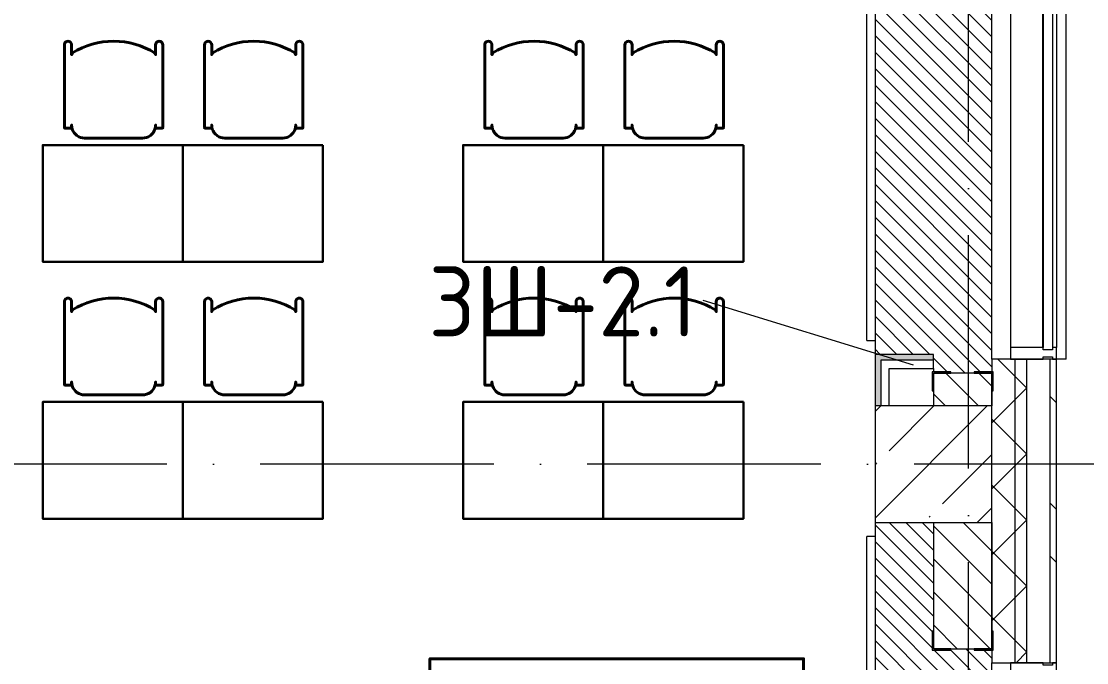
# Model space of a CAD drawing. Header units: millimetres. Extents: x -6467 to 105918, y -7090 to 92481.
# Drawn here: x 97095 to 101656, y 18481 to 21228 of the extents above; entities that cross this region are included whole.
import ezdxf

# ---------------------------------------------------------------- set-up
doc = ezdxf.new("R2010")
doc.units = ezdxf.units.MM
doc.linetypes.add('50_200_ШТРИХ_1Т_ш5_п1_п1_', pattern=[1400, 1000, -200, 0, -200])
for name, color, linetype, lineweight in [('A-FLOR', 7, 'Continuous', 9), ('A-GLAZ', 7, 'Continuous', 5), ('A-GLAZ-CWMG', 7, 'Continuous', 9), ('A-GLAZ-CWMG-1', 7, 'Continuous', 20), ('A-WALL', 7, 'Continuous', 5), ('A-WALL-FNSH-1', 7, 'Continuous', 5), ('A-WALL-IDEN', 7, 'Continuous', 9), ('I-WALL', 7, 'Continuous', 5), ('S-COLS', 7, 'Continuous', 9), ('S-COLS-1', 7, 'Continuous', 5)]:
    doc.layers.add(name, color=color, linetype=linetype, lineweight=lineweight)
for name, color, linetype, lineweight, true_color in [('A-FLOR-PATT-1', 7, 'Continuous', 5, 0xd61c12), ('A-GENM-1', 7, 'Continuous', 9, 0xaaaaaa), ('A-GENM-2', 7, 'Continuous', 20, 0xaaaaaa), ('A-WALL-1', 7, 'Continuous', 5, 0x77b143), ('A-WALL-3', 7, 'Continuous', 5, 0x787878), ('мебель 2 этаж-1', 7, 'Continuous', 40, 0xaaaaaa), ('Оси-3', 7, '50_200_ШТРИХ_1Т_ш5_п1_п1_', 9, 0xaaaaaa), ('ТХ_функционал-2', 7, 'Continuous', 40, 0xaaaaaa), ('ТХ_функционал-9', 7, 'Continuous', 30, 0xaaaaaa)]:
    doc.layers.add(name, color=color, linetype=linetype, lineweight=lineweight, true_color=true_color)
doc.styles.add('GOST Common', font='GOST_Common.ttf', dxfattribs={"height": 300})
pattern_1 = [(45, (0, 0), (-141.42136, 141.42136), []), (135, (0, 0), (-141.42136, -141.42136), [])]

# ---------------------------------------------------------------- blocks, each defined once
blk = doc.blocks.new('BSC_Колонна _Прямоугольная - 500х500-V55-АИ_План этажа Радиаторы_2')
at = {"layer": 'S-COLS-1'}
h = blk.add_hatch(dxfattribs=at)
h.set_pattern_fill('FP_83', color=256, style=0, pattern_type=2)
h.set_pattern_definition([(45, (-101000, -19331.04), (-228.0985, 228.0985), []), (45, (-100771.9, -19331.04), (-228.0985, 228.0985), [403.225, -80.645, 6.706, -73.939])])
h.paths.add_polyline_path([(-172.7, -250), (250, -250), (250, 250), (-250, 250), (-250, -250)])
for p, q in [((250, 250), (-250, 250)), ((-250, 250), (-250, -250)), ((250, -250), (250, 250)), ((-250, -250), (250, -250))]:
    blk.add_line(p, q, dxfattribs=at)
blk = doc.blocks.new('Прямоугольный импост - Импост структурный с накладкой - 180мм-22437099-АИ_План этажа Радиаторы_2')
at = {"layer": 'A-GLAZ-CWMG-1'}
for p, q in [((0, 17), (-50, 17)), ((-50, 17), (-50, 0)), ((-50, 0), (-40, 0)), ((-40, 0), (-40, -40)), ((-10, -40), (-10, 0)), ((-10, 0), (0, 0)), ((0, 0), (0, 17)), ((-40, -40), (-50, -40)), ((-50, -40), (-50, -180)), ((0, -40), (-10, -40)), ((0, -180), (0, -40)), ((-50, -180), (0, -180))]:
    blk.add_line(p, q, dxfattribs=at)
blk = doc.blocks.new('Прямоугольный импост - Импост структурный с накладкой - 180мм-22437089-АИ_План этажа Радиаторы_2')
at = {"layer": 'A-GLAZ-CWMG'}
for p, q in [((47650, 55111), (46050, 55111)), ((47650, 54931), (46050, 54931)), ((47650, 54914), (46050, 54914))]:
    blk.add_line(p, q, dxfattribs=at)
blk = doc.blocks.new('Прямоугольный импост - Импост структурный с накладкой - 180мм-22437098-АИ_План этажа Радиаторы_2')
at = {"layer": 'A-GLAZ-CWMG-1'}
for p, q in [((-50, 0), (-50, 17)), ((-50, 17), (0, 17)), ((-40, 0), (-50, 0)), ((-40, -40), (-40, 0)), ((0, 0), (-10, 0)), ((-10, 0), (-10, -40)), ((0, 17), (0, 0)), ((-50, -180), (-50, -40)), ((-50, -40), (-40, -40)), ((-10, -40), (0, -40)), ((0, -40), (0, -180)), ((0, -180), (-50, -180))]:
    blk.add_line(p, q, dxfattribs=at)
blk = doc.blocks.new('Фахверк _газобетон торцы_417 - Фахверк _газобетон торцы_-25576681-АИ_План этажа Радиаторы_2')
at = {"layer": 'A-GENM-2'}
for p, q in [((89406, 11134.7), (89325, 11134.7)), ((89325, 11134.7), (89325, 11128.7)), ((89406, 11053.7), (89406, 11134.7)), ((89325, 11128.7), (89400, 11128.7)), ((89400, 11128.7), (89400, 11053.7)), ((89400, 11053.7), (89406, 11053.7)), ((89400, 10953.7), (89400, 10878.7)), ((89406, 10953.7), (89400, 10953.7)), ((89406, 10872.7), (89406, 10953.7)), ((89400, 10878.7), (89325, 10878.7)), ((89325, 10878.7), (89325, 10872.7)), ((89325, 10872.7), (89406, 10872.7))]:
    blk.add_line(p, q, dxfattribs=at)
blk = doc.blocks.new('Фахверк _газобетон торцы_418 - Фахверк _газобетон торцы_-25576745-АИ_План этажа Радиаторы_2')
at = {"layer": 'A-GENM-2'}
for p, q in [((89406, 11134.7), (89325, 11134.7)), ((89325, 11134.7), (89325, 11128.7)), ((89406, 11053.7), (89406, 11134.7)), ((89325, 11128.7), (89400, 11128.7)), ((89400, 11128.7), (89400, 11053.7)), ((89400, 11053.7), (89406, 11053.7)), ((89400, 10953.7), (89400, 10878.7)), ((89406, 10953.7), (89400, 10953.7)), ((89406, 10872.7), (89406, 10953.7)), ((89400, 10878.7), (89325, 10878.7)), ((89325, 10878.7), (89325, 10872.7)), ((89325, 10872.7), (89406, 10872.7))]:
    blk.add_line(p, q, dxfattribs=at)
blk = doc.blocks.new('Отлив_СКБ - Отлив витража-V389-АИ_План этажа Радиаторы_2')
at = {"layer": 'A-GLAZ'}
for p, q in [((0, 59), (0, 100)), ((1700, 100), (0, 100)), ((1700, 100), (1700, 59)), ((50, 2), (1650, 2)), ((1650, 0), (50, 0))]:
    blk.add_line(p, q, dxfattribs=at)
blk = doc.blocks.new('мебель 2 этаж-28800768-АИ_План этажа Радиаторы_2')
at = {"layer": 'ТХ_функционал-2', "flags": 128}
for points in [[(99542.8, 22842.5), (99542.8, 22487.6), (99543.6, 22485.6), (99545.6, 22484.8), (99570.7, 22484.8), (99572.7, 22485.6), (99573.5, 22487.6), (99573.5, 22498.8), (99574.2, 22490), (99576.2, 22481.5), (99579.5, 22473.6), (99584.1, 22466), (99589.8, 22459.3), (99596.4, 22453.7), (99604, 22449), (99612.1, 22445.7), (99620.6, 22443.6), (99629.3, 22443), (99877.7, 22443), (99886.4, 22443.6), (99894.9, 22445.7), (99902.8, 22448.9), (99911, 22453.9), (99917.1, 22459.3), (99922.9, 22466), (99927.4, 22473.4), (99930.7, 22481.3), (99932.8, 22490.3), (99933.5, 22498.8), (99933.5, 22487.6), (99934.3, 22485.6), (99936.3, 22484.8), (99961.4, 22484.8), (99963.4, 22485.6), (99964.2, 22487.6), (99964.2, 22842.5), (99963.4, 22847.2), (99961.3, 22851.5), (99957.8, 22854.9), (99953.6, 22857.1), (99948.8, 22857.8), (99944.2, 22857.1), (99939.7, 22854.8), (99936.4, 22851.5), (99934.2, 22847.1), (99933.5, 22842.5), (99933.5, 22799.5), (99932.9, 22802.9), (99931.5, 22805.5), (99929.1, 22807.6), (99909.5, 22818.9), (99889.5, 22828.7), (99866.8, 22837.9), (99844.9, 22845), (99822.3, 22850.6), (99799.5, 22854.6), (99777.5, 22857), (99753.5, 22857.8), (99730.2, 22857), (99707.4, 22854.6), (99684.8, 22850.6), (99662.4, 22845.1), (99640.2, 22837.9), (99618.7, 22829.3), (99597.7, 22819), (99577.9, 22807.6), (99575.6, 22805.6), (99574, 22802.8), (99573.5, 22799.7), (99573.5, 22842.5), (99572.7, 22847.2), (99570.5, 22851.5), (99567.2, 22854.9), (99562.9, 22857.1), (99558.1, 22857.8), (99553.4, 22857.1), (99549.1, 22854.9), (99545.8, 22851.6), (99543.5, 22847.1)], [(100142.8, 22842.5), (100142.8, 22487.6), (100143.6, 22485.6), (100145.6, 22484.8), (100170.7, 22484.8), (100172.7, 22485.6), (100173.5, 22487.6), (100173.5, 22498.8), (100174.2, 22490), (100176.2, 22481.5), (100179.5, 22473.6), (100184.1, 22466), (100189.8, 22459.3), (100196.4, 22453.7), (100204, 22449), (100212.1, 22445.7), (100220.6, 22443.6), (100229.3, 22443), (100477.7, 22443), (100486.4, 22443.6), (100494.9, 22445.7), (100502.8, 22448.9), (100511, 22453.9), (100517.1, 22459.3), (100522.9, 22466), (100527.4, 22473.4), (100530.7, 22481.3), (100532.8, 22490.3), (100533.5, 22498.8), (100533.5, 22487.6), (100534.3, 22485.6), (100536.3, 22484.8), (100561.4, 22484.8), (100563.4, 22485.6), (100564.2, 22487.6), (100564.2, 22842.5), (100563.4, 22847.2), (100561.3, 22851.5), (100557.8, 22854.9), (100553.6, 22857.1), (100548.8, 22857.8), (100544.2, 22857.1), (100539.7, 22854.8), (100536.4, 22851.5), (100534.2, 22847.1), (100533.5, 22842.5), (100533.5, 22799.5), (100532.9, 22802.9), (100531.5, 22805.5), (100529.1, 22807.6), (100509.5, 22818.9), (100489.5, 22828.7), (100466.8, 22837.9), (100444.9, 22845), (100422.3, 22850.6), (100399.5, 22854.6), (100377.5, 22857), (100353.5, 22857.8), (100330.2, 22857), (100307.4, 22854.6), (100284.8, 22850.6), (100262.4, 22845.1), (100240.2, 22837.9), (100218.7, 22829.3), (100197.7, 22819), (100177.9, 22807.6), (100175.6, 22805.6), (100174, 22802.8), (100173.5, 22799.7), (100173.5, 22842.5), (100172.7, 22847.2), (100170.5, 22851.5), (100167.2, 22854.9), (100162.9, 22857.1), (100158.1, 22857.8), (100153.4, 22857.1), (100149.1, 22854.9), (100145.8, 22851.6), (100143.5, 22847.1)], [(101342.8, 22842.5), (101342.8, 22487.6), (101343.6, 22485.6), (101345.5, 22484.8), (101370.7, 22484.8), (101372.6, 22485.6), (101373.5, 22487.6), (101373.5, 22498.8), (101374.2, 22490), (101376.2, 22481.5), (101379.5, 22473.6), (101384.1, 22466), (101389.8, 22459.3), (101396.4, 22453.7), (101404, 22449), (101412.1, 22445.7), (101420.6, 22443.6), (101429.3, 22443), (101677.6, 22443), (101686.4, 22443.6), (101694.9, 22445.7), (101702.8, 22448.9), (101711, 22453.9), (101717.1, 22459.3), (101722.9, 22466), (101727.3, 22473.4), (101730.6, 22481.3), (101732.8, 22490.3), (101733.5, 22498.8), (101733.5, 22487.6), (101734.3, 22485.6), (101736.2, 22484.8), (101761.4, 22484.8), (101763.3, 22485.6), (101764.2, 22487.6), (101764.2, 22842.5), (101763.4, 22847.2), (101761.2, 22851.5), (101757.8, 22854.9), (101753.5, 22857.1), (101748.8, 22857.8), (101744.2, 22857.1), (101739.7, 22854.8), (101736.4, 22851.5), (101734.2, 22847.1), (101733.5, 22842.5), (101733.5, 22799.5), (101732.9, 22802.9), (101731.4, 22805.5), (101729.1, 22807.6), (101709.4, 22818.9), (101689.5, 22828.7), (101666.8, 22837.9), (101644.9, 22845), (101622.3, 22850.6), (101599.5, 22854.6), (101577.5, 22857), (101553.5, 22857.8), (101530.1, 22857), (101507.3, 22854.6), (101484.7, 22850.6), (101462.3, 22845.1), (101440.1, 22837.9), (101418.7, 22829.3), (101397.6, 22819), (101377.8, 22807.6), (101375.6, 22805.6), (101374, 22802.8), (101373.5, 22799.7), (101373.5, 22842.5), (101372.7, 22847.2), (101370.5, 22851.5), (101367.1, 22854.9), (101362.9, 22857.1), (101358.1, 22857.8), (101353.4, 22857.1), (101349.1, 22854.9), (101345.7, 22851.6), (101343.5, 22847.1)], [(101942.8, 22842.5), (101942.8, 22487.6), (101943.6, 22485.6), (101945.5, 22484.8), (101970.7, 22484.8), (101972.6, 22485.6), (101973.5, 22487.6), (101973.5, 22498.8), (101974.2, 22490), (101976.2, 22481.5), (101979.5, 22473.6), (101984.1, 22466), (101989.8, 22459.3), (101996.4, 22453.7), (102004, 22449), (102012.1, 22445.7), (102020.6, 22443.6), (102029.3, 22443), (102277.6, 22443), (102286.4, 22443.6), (102294.9, 22445.7), (102302.8, 22448.9), (102311, 22453.9), (102317.1, 22459.3), (102322.9, 22466), (102327.3, 22473.4), (102330.6, 22481.3), (102332.8, 22490.3), (102333.5, 22498.8), (102333.5, 22487.6), (102334.3, 22485.6), (102336.2, 22484.8), (102361.4, 22484.8), (102363.3, 22485.6), (102364.2, 22487.6), (102364.2, 22842.5), (102363.4, 22847.2), (102361.2, 22851.5), (102357.8, 22854.9), (102353.5, 22857.1), (102348.8, 22857.8), (102344.2, 22857.1), (102339.7, 22854.8), (102336.4, 22851.5), (102334.2, 22847.1), (102333.5, 22842.5), (102333.5, 22799.5), (102332.9, 22802.9), (102331.4, 22805.5), (102329.1, 22807.6), (102309.4, 22818.9), (102289.5, 22828.7), (102266.8, 22837.9), (102244.9, 22845), (102222.3, 22850.6), (102199.5, 22854.6), (102177.5, 22857), (102153.5, 22857.8), (102130.1, 22857), (102107.3, 22854.6), (102084.7, 22850.6), (102062.3, 22845.1), (102040.1, 22837.9), (102018.7, 22829.3), (101997.6, 22819), (101977.8, 22807.6), (101975.6, 22805.6), (101974, 22802.8), (101973.5, 22799.7), (101973.5, 22842.5), (101972.7, 22847.2), (101970.5, 22851.5), (101967.1, 22854.9), (101962.9, 22857.1), (101958.1, 22857.8), (101953.4, 22857.1), (101949.1, 22854.9), (101945.7, 22851.6), (101943.5, 22847.1)], [(99542.8, 21742.5), (99542.8, 21387.6), (99543.6, 21385.6), (99545.6, 21384.8), (99570.7, 21384.8), (99572.7, 21385.6), (99573.5, 21387.6), (99573.5, 21398.8), (99574.2, 21390), (99576.2, 21381.5), (99579.5, 21373.6), (99584.1, 21366), (99589.8, 21359.3), (99596.4, 21353.7), (99604, 21349), (99612.1, 21345.7), (99620.6, 21343.6), (99629.3, 21343), (99877.7, 21343), (99886.4, 21343.7), (99894.9, 21345.7), (99902.8, 21348.9), (99911, 21353.9), (99917.1, 21359.3), (99922.9, 21366.1), (99927.4, 21373.4), (99930.7, 21381.3), (99932.8, 21390.3), (99933.5, 21398.8), (99933.5, 21387.6), (99934.3, 21385.6), (99936.3, 21384.8), (99961.4, 21384.8), (99963.4, 21385.6), (99964.2, 21387.6), (99964.2, 21742.5), (99963.4, 21747.3), (99961.3, 21751.5), (99957.8, 21755), (99953.6, 21757.1), (99948.8, 21757.8), (99944.2, 21757.1), (99939.7, 21754.8), (99936.4, 21751.5), (99934.2, 21747.1), (99933.5, 21742.5), (99933.5, 21699.5), (99932.9, 21702.9), (99931.5, 21705.5), (99929.1, 21707.6), (99909.5, 21718.9), (99889.5, 21728.7), (99866.8, 21737.9), (99844.9, 21745), (99822.3, 21750.6), (99799.5, 21754.6), (99777.5, 21757), (99753.5, 21757.8), (99730.2, 21757), (99707.4, 21754.6), (99684.8, 21750.7), (99662.4, 21745.1), (99640.2, 21737.9), (99618.7, 21729.3), (99597.7, 21719), (99577.9, 21707.6), (99575.6, 21705.6), (99574, 21702.8), (99573.5, 21699.7), (99573.5, 21742.5), (99572.7, 21747.2), (99570.5, 21751.5), (99567.2, 21754.9), (99562.9, 21757.1), (99558.1, 21757.8), (99553.4, 21757.1), (99549.1, 21754.9), (99545.8, 21751.6), (99543.5, 21747.1)], [(100142.8, 21742.5), (100142.8, 21387.6), (100143.6, 21385.6), (100145.6, 21384.8), (100170.7, 21384.8), (100172.7, 21385.6), (100173.5, 21387.6), (100173.5, 21398.8), (100174.2, 21390), (100176.2, 21381.5), (100179.5, 21373.6), (100184.1, 21366), (100189.8, 21359.3), (100196.4, 21353.7), (100204, 21349), (100212.1, 21345.7), (100220.6, 21343.6), (100229.3, 21343), (100477.7, 21343), (100486.4, 21343.7), (100494.9, 21345.7), (100502.8, 21348.9), (100511, 21353.9), (100517.1, 21359.3), (100522.9, 21366.1), (100527.4, 21373.4), (100530.7, 21381.3), (100532.8, 21390.3), (100533.5, 21398.8), (100533.5, 21387.6), (100534.3, 21385.6), (100536.3, 21384.8), (100561.4, 21384.8), (100563.4, 21385.6), (100564.2, 21387.6), (100564.2, 21742.5), (100563.4, 21747.3), (100561.3, 21751.5), (100557.8, 21755), (100553.6, 21757.1), (100548.8, 21757.8), (100544.2, 21757.1), (100539.7, 21754.8), (100536.4, 21751.5), (100534.2, 21747.1), (100533.5, 21742.5), (100533.5, 21699.5), (100532.9, 21702.9), (100531.5, 21705.5), (100529.1, 21707.6), (100509.5, 21718.9), (100489.5, 21728.7), (100466.8, 21737.9), (100444.9, 21745), (100422.3, 21750.6), (100399.5, 21754.6), (100377.5, 21757), (100353.5, 21757.8), (100330.2, 21757), (100307.4, 21754.6), (100284.8, 21750.7), (100262.4, 21745.1), (100240.2, 21737.9), (100218.7, 21729.3), (100197.7, 21719), (100177.9, 21707.6), (100175.6, 21705.6), (100174, 21702.8), (100173.5, 21699.7), (100173.5, 21742.5), (100172.7, 21747.2), (100170.5, 21751.5), (100167.2, 21754.9), (100162.9, 21757.1), (100158.1, 21757.8), (100153.4, 21757.1), (100149.1, 21754.9), (100145.8, 21751.6), (100143.5, 21747.1)], [(101342.8, 21742.5), (101342.8, 21387.6), (101343.6, 21385.6), (101345.5, 21384.8), (101370.7, 21384.8), (101372.6, 21385.6), (101373.5, 21387.6), (101373.5, 21398.8), (101374.2, 21390), (101376.2, 21381.5), (101379.5, 21373.6), (101384.1, 21366), (101389.8, 21359.3), (101396.4, 21353.7), (101404, 21349), (101412.1, 21345.7), (101420.6, 21343.6), (101429.3, 21343), (101677.6, 21343), (101686.4, 21343.7), (101694.9, 21345.7), (101702.8, 21348.9), (101711, 21353.9), (101717.1, 21359.3), (101722.9, 21366.1), (101727.3, 21373.4), (101730.6, 21381.3), (101732.8, 21390.3), (101733.5, 21398.8), (101733.5, 21387.6), (101734.3, 21385.6), (101736.2, 21384.8), (101761.4, 21384.8), (101763.3, 21385.6), (101764.2, 21387.6), (101764.2, 21742.5), (101763.4, 21747.3), (101761.2, 21751.5), (101757.8, 21755), (101753.5, 21757.1), (101748.8, 21757.8), (101744.2, 21757.1), (101739.7, 21754.8), (101736.4, 21751.5), (101734.2, 21747.1), (101733.5, 21742.5), (101733.5, 21699.5), (101732.9, 21702.9), (101731.4, 21705.5), (101729.1, 21707.6), (101709.4, 21718.9), (101689.5, 21728.7), (101666.8, 21737.9), (101644.9, 21745), (101622.3, 21750.6), (101599.5, 21754.6), (101577.5, 21757), (101553.5, 21757.8), (101530.1, 21757), (101507.3, 21754.6), (101484.7, 21750.7), (101462.3, 21745.1), (101440.1, 21737.9), (101418.7, 21729.3), (101397.6, 21719), (101377.8, 21707.6), (101375.6, 21705.6), (101374, 21702.8), (101373.5, 21699.7), (101373.5, 21742.5), (101372.7, 21747.2), (101370.5, 21751.5), (101367.1, 21754.9), (101362.9, 21757.1), (101358.1, 21757.8), (101353.4, 21757.1), (101349.1, 21754.9), (101345.7, 21751.6), (101343.5, 21747.1)], [(101942.8, 21742.5), (101942.8, 21387.6), (101943.6, 21385.6), (101945.5, 21384.8), (101970.7, 21384.8), (101972.6, 21385.6), (101973.5, 21387.6), (101973.5, 21398.8), (101974.2, 21390), (101976.2, 21381.5), (101979.5, 21373.6), (101984.1, 21366), (101989.8, 21359.3), (101996.4, 21353.7), (102004, 21349), (102012.1, 21345.7), (102020.6, 21343.6), (102029.3, 21343), (102277.6, 21343), (102286.4, 21343.7), (102294.9, 21345.7), (102302.8, 21348.9), (102311, 21353.9), (102317.1, 21359.3), (102322.9, 21366.1), (102327.3, 21373.4), (102330.6, 21381.3), (102332.8, 21390.3), (102333.5, 21398.8), (102333.5, 21387.6), (102334.3, 21385.6), (102336.2, 21384.8), (102361.4, 21384.8), (102363.3, 21385.6), (102364.2, 21387.6), (102364.2, 21742.5), (102363.4, 21747.3), (102361.2, 21751.5), (102357.8, 21755), (102353.5, 21757.1), (102348.8, 21757.8), (102344.2, 21757.1), (102339.7, 21754.8), (102336.4, 21751.5), (102334.2, 21747.1), (102333.5, 21742.5), (102333.5, 21699.5), (102332.9, 21702.9), (102331.4, 21705.5), (102329.1, 21707.6), (102309.4, 21718.9), (102289.5, 21728.7), (102266.8, 21737.9), (102244.9, 21745), (102222.3, 21750.6), (102199.5, 21754.6), (102177.5, 21757), (102153.5, 21757.8), (102130.1, 21757), (102107.3, 21754.6), (102084.7, 21750.7), (102062.3, 21745.1), (102040.1, 21737.9), (102018.7, 21729.3), (101997.6, 21719), (101977.8, 21707.6), (101975.6, 21705.6), (101974, 21702.8), (101973.5, 21699.7), (101973.5, 21742.5), (101972.7, 21747.2), (101970.5, 21751.5), (101967.1, 21754.9), (101962.9, 21757.1), (101958.1, 21757.8), (101953.4, 21757.1), (101949.1, 21754.9), (101945.7, 21751.6), (101943.5, 21747.1)]]:
    blk.add_lwpolyline(points, close=True, dxfattribs=at)
blk.add_lwpolyline([(101807.5, 19513.1), (101107.5, 19513.1), (101107.5, 20213.1), (102707.5, 20213.1), (102707.5, 19313.1), (102707.5, 18713.1), (102007.5, 18713.1), (102007.5, 19313.1)], dxfattribs=at)
at = {"layer": 'ТХ_функционал-9', "flags": 128}
for points in [[(100650, 22413), (100650, 21913), (100050, 21913), (100050, 22413), (99450, 22413), (99450, 21913), (100050, 21913), (100050, 22413)], [(102450, 22413), (102450, 21913), (101850, 21913), (101850, 22413), (101250, 22413), (101250, 21913), (101850, 21913), (101850, 22413)], [(100650, 21313), (100650, 20813), (100050, 20813), (100050, 21313), (99450, 21313), (99450, 20813), (100050, 20813), (100050, 21313)], [(102450, 21313), (102450, 20813), (101850, 20813), (101850, 21313), (101250, 21313), (101250, 20813), (101850, 20813), (101850, 21313)]]:
    blk.add_lwpolyline(points, close=True, dxfattribs=at)

msp = doc.modelspace()

# ---------------------------------------------------------------- hatches: boundary and pattern name
at = {"layer": 'A-FLOR-PATT-1'}
h = msp.add_hatch(dxfattribs=at)
h.set_pattern_fill('FP_301', color=256, style=0, pattern_type=2)
h.set_pattern_definition([(315, (101000, 22331.04), (35.3553, 35.3553), [])])
h.paths.add_polyline_path([(101075, 19721), (101175, 19721), (101175, 19727), (101250, 19727), (101249.1, 21535), (101175, 21535), (101175, 21541), (101075, 21541), (101075, 21535), (100994, 21535), (100994, 21616), (101000, 21616), (101000, 22646), (100994, 22646), (100994, 22727), (101075, 22727), (101075, 22721), (101175, 22721), (101175, 22727), (101250, 22727), (101250, 24535), (101175, 24535), (101175, 24541), (101075, 24541), (101075, 24535), (100994, 24535), (100994, 24616), (101000, 24616), (101000, 24865), (100750, 24865), (100750, 19801), (101000, 19801), (101000, 19727), (101075, 19727)])
h = msp.add_hatch(dxfattribs=at)
h.set_pattern_fill('FP_300', color=256, style=0, pattern_type=2)
h.set_pattern_definition([(315, (101000, 17831.04), (35.3553, 35.3553), [])])
h.paths.add_polyline_path([(101000, 16581), (101000, 16711), (100994, 16711), (100994, 16792), (101075, 16792), (101075, 16786), (101000, 16786), (101000, 16721), (101250, 16721), (101250, 16786), (101175, 16786), (101175, 16792), (101250, 16792), (101250, 18535), (101175, 18535), (101175, 18541), (101075, 18541), (101075, 18535), (100994, 18535), (100994, 18616), (101000, 18616), (101000, 19081), (100750, 19081), (100750, 16581), (100827.3, 16581)])
at = {"layer": 'A-WALL'}
h = msp.add_hatch(dxfattribs=at)
h.set_pattern_fill('FP_125', color=256, style=0, pattern_type=2)
h.set_pattern_definition(pattern_1)
h.paths.add_polyline_path([(101350, -2019), (101350, -1129), (101250, -1129), (101250, -2019)])
h.paths.add_polyline_path([(101350, 571), (101350, 1766), (101250, 1766), (101250, 571)])
h.paths.add_polyline_path([(101250, 3466), (101350, 3466), (101350, 4766), (101250, 4766), (101250, 3911.6)])
h.paths.add_polyline_path([(101350, 6466), (101350, 7781), (101250, 7781), (101250, 6466)])
h.paths.add_polyline_path([(101250, 9481), (101350, 9481), (101350, 10781), (101250, 10781), (101250, 9543)])
h.paths.add_polyline_path([(101350, 12481), (101350, 13781), (101250, 13781), (101250, 12481)])
h.paths.add_polyline_path([(101350, 15481), (101350, 16781), (101250, 16781), (101250, 15481)])
h.paths.add_polyline_path([(101250, 18481), (101350, 18481), (101350, 19781), (101250, 19781), (101250, 18694.1)])
h.paths.add_polyline_path([(101350, 21481), (101350, 22781), (101250, 22781), (101250, 21481)])
h.paths.add_polyline_path([(101350, 24481), (101350, 25781), (101250, 25781), (101250, 24481)])
h.paths.add_polyline_path([(101350, 27481), (101350, 28781), (101250, 28781), (101250, 27481)])
h.paths.add_polyline_path([(101350, 30481), (101350, 31781), (101250, 31781), (101250, 30481)])
h.paths.add_polyline_path([(101250, 33481), (101350, 33481), (101350, 34781), (101250, 34781), (101250, 34081)])
h.paths.add_polyline_path([(101250, 36481), (101350, 36481), (101350, 37881), (101250, 37881), (101250, 36996.3)])
h.paths.add_polyline_path([(101350, 39581), (101350, 40671), (101250, 40671), (101250, 39581)])
h.paths.add_polyline_path([(101350, 42371), (101350, 43781), (101250, 43781), (101250, 42371)])
h.paths.add_polyline_path([(101350, 45481), (101350, 47071), (101250, 47071), (101250, 45481)])
h = msp.add_hatch(dxfattribs=at)
h.set_pattern_fill('FP_125', color=256, style=0, pattern_type=2)
h.set_pattern_definition(pattern_1)
h.paths.add_polyline_path([(101350, -2069), (101400, -2069), (101400, -1129), (101350, -1129), (101350, -2019)])
h.paths.add_polyline_path([(101400, 571), (101400, 1766), (101350, 1766), (101350, 571)])
h.paths.add_polyline_path([(101400, 3466), (101400, 4766), (101350, 4766), (101350, 3466)])
h.paths.add_polyline_path([(101350, 6466), (101400, 6466), (101400, 7781), (101350, 7781), (101350, 6727.3)])
h.paths.add_polyline_path([(101350, 9481), (101400, 9481), (101400, 10781), (101350, 10781), (101350, 9543)])
h.paths.add_polyline_path([(101400, 12481), (101400, 13781), (101350, 13781), (101350, 12481)])
h.paths.add_polyline_path([(101400, 15481), (101400, 16781), (101350, 16781), (101350, 15481)])
h.paths.add_polyline_path([(101350, 18481), (101400, 18481), (101400, 19781), (101350, 19781), (101350, 18694.1)])
h.paths.add_polyline_path([(101350, 21481), (101400, 21481), (101400, 22781), (101350, 22781), (101350, 21509.8)])
h.paths.add_polyline_path([(101400, 24481), (101400, 25781), (101350, 25781), (101350, 24481)])
h.paths.add_polyline_path([(101350, 27481), (101400, 27481), (101400, 28781), (101350, 28781), (101350, 27845.2)])
h.paths.add_polyline_path([(101350, 30481), (101400, 30481), (101400, 31781), (101350, 31781), (101350, 30660.9)])
h.paths.add_polyline_path([(101400, 33481), (101400, 34781), (101350, 34781), (101350, 33481)])
h.paths.add_polyline_path([(101400, 36481), (101400, 37881), (101350, 37881), (101350, 36481)])
h.paths.add_polyline_path([(101400, 39581), (101400, 40671), (101350, 40671), (101350, 39581)])
h.paths.add_polyline_path([(101400, 42371), (101400, 43781), (101350, 43781), (101350, 42371)])
h.paths.add_polyline_path([(101350, 45481), (101400, 45481), (101400, 47071), (101350, 47071), (101350, 46147.4)])
at = {"layer": 'A-WALL-1'}
for points in [[(100775, 19581), (100775, 19801), (100750, 19801), (100750, 19581)], [(101000, 19776), (101000, 19801), (100775, 19801), (100775, 19776), (100827.3, 19776)]]:
    msp.add_hatch(color=256, dxfattribs=at).paths.add_polyline_path(points)
at = {"layer": 'A-WALL-3'}
h = msp.add_hatch(dxfattribs=at)
h.set_pattern_fill('FP_124', color=256, style=0, pattern_type=2)
h.set_pattern_definition([(135, (0, 0), (-342.1478, -342.1478), []), (135, (228.1, 0), (-342.1478, -342.1478), [])])
h.paths.add_polyline_path([(101500, -2196), (101527, -2196), (101527, -1129), (101500, -1129), (101500, -2169)])
h.paths.add_polyline_path([(101527, 571), (101527, 1766), (101500, 1766), (101500, 571)])
h.paths.add_polyline_path([(101500, 3466), (101527, 3466), (101527, 4766), (101500, 4766), (101500, 3911.6)])
h.paths.add_polyline_path([(101527, 6466), (101527, 7781), (101500, 7781), (101500, 6466)])
h.paths.add_polyline_path([(101500, 9481), (101527, 9481), (101527, 10781), (101500, 10781), (101500, 9543)])
h.paths.add_polyline_path([(101527, 12481), (101527, 13781), (101500, 13781), (101500, 12481)])
h.paths.add_polyline_path([(101527, 15481), (101527, 16781), (101500, 16781), (101500, 15481)])
h.paths.add_polyline_path([(101527, 18481), (101527, 19781), (101500, 19781), (101500, 18481)])
h.paths.add_polyline_path([(101527, 21481), (101527, 22781), (101500, 22781), (101500, 21481)])
h.paths.add_polyline_path([(101527, 24481), (101527, 25781), (101500, 25781), (101500, 24481)])
h.paths.add_polyline_path([(101527, 27481), (101527, 28781), (101500, 28781), (101500, 27481)])
h.paths.add_polyline_path([(101527, 30481), (101527, 31781), (101500, 31781), (101500, 30481)])
h.paths.add_polyline_path([(101500, 33481), (101527, 33481), (101527, 34781), (101500, 34781), (101500, 34180.6)])
h.paths.add_polyline_path([(101527, 36481), (101527, 37881), (101500, 37881), (101500, 36481)])
h.paths.add_polyline_path([(101527, 39581), (101527, 40671), (101500, 40671), (101500, 39581)])
h.paths.add_polyline_path([(101527, 42371), (101527, 43781), (101500, 43781), (101500, 42371)])
h.paths.add_polyline_path([(101527, 45481), (101527, 47071), (101500, 47071), (101500, 45481)])
at = {"layer": 'I-WALL'}
h = msp.add_hatch(dxfattribs=at)
h.set_pattern_fill('FP_2', color=256, style=0, pattern_type=2)
h.set_pattern_definition([(135, (0, 0), (-70.71068, -70.71068), [])])
h.paths.add_polyline_path([(101000, 16581), (101250, 16582.3), (101250, 16721), (101000, 16721), (101000, 16582.3)])
h.paths.add_polyline_path([(101250, 18541), (101250, 19081), (101000, 19081), (101000, 18541), (101242.6, 18541)])
h.paths.add_polyline_path([(101242.6, 19581), (101250, 19581), (101250, 19721), (101000, 19721), (101000, 19581), (101220.3, 19581)])
h.paths.add_polyline_path([(101000, 21541), (101250, 21541), (101250, 22721), (101000, 22721), (101000, 22213.8)])
h.paths.add_polyline_path([(101000, 24541), (101250, 24541), (101250, 24890), (101000, 24890), (101000, 24865)])
h.paths.add_polyline_path([(101000, 24925), (101250, 24925), (101250, 25081), (101000, 25081), (101000, 25029.5)])
h.paths.add_polyline_path([(101000, 25581), (101250, 25581), (101250, 25721), (101000, 25721)])
h.paths.add_polyline_path([(101250, 27541), (101250, 28081), (101000, 28081), (101000, 27541), (101242.6, 27541)])
h.paths.add_polyline_path([(101195.3, 28581), (101250, 28581), (101250, 28721), (101000, 28721), (101000, 28581)])
h.paths.add_polyline_path([(101242.6, 30541), (101250, 30541), (101250, 31721), (101000, 31721), (101000, 30541)])
h.paths.add_polyline_path([(101000, 33541), (101250, 33541), (101250, 34081), (101000, 34081), (101000, 33828.6)])
h.paths.add_polyline_path([(101195.3, 34581), (101250, 34581), (101250, 34721), (101000, 34721), (101000, 34581), (101185.2, 34581)])
h.paths.add_polyline_path([(101000, 36541), (101250, 36541), (101250, 37081), (101000, 37081), (101000, 36996.3)])
h.paths.add_polyline_path([(101029.9, 37581), (101250, 37581), (101250, 37722.1), (101000, 37722.1), (101000, 37581)])
h.paths.add_polyline_path([(101242.6, 37757.1), (101250, 37757.1), (101250, 37821), (101000, 37821), (101000, 37757.1)])
h.paths.add_polyline_path([(101000, 39641), (101250, 39641), (101250, 40612.8), (101000, 40612.8), (101000, 39812)])
h.paths.add_polyline_path([(101153.3, 42931), (101250, 42931), (101250, 43721), (101000, 43721), (101000, 42931)])
h.paths.add_polyline_path([(101250, 45541), (101250, 46281), (101000, 46281), (101000, 45541)])

# ---------------------------------------------------------------- linework, layer by layer
at = {"layer": 'A-FLOR'}
for p, q in [((100750, 24865), (100750, 19801)), ((101250, 19781), (101250, 21481)), ((101000, 19741), (101000, 19727)), ((100750, 19081), (100750, 16581)), ((101250, 16792), (101250, 18481))]:
    msp.add_line(p, q, dxfattribs=at)
at = {"layer": 'A-WALL'}
for p, q in [((100715, 19861), (100715, 24895)), ((100715, 19861), (100750, 19861)), ((100775, 19776), (100775, 19581)), ((101000, 19776), (100775, 19776)), ((101000, 19741), (101000, 19776)), ((101350, 18481), (101350, 19781)), ((101400, 18481), (101400, 19781)), ((101500, 18481), (101500, 19781)), ((100810, 19581), (100810, 19741)), ((100810, 19741), (101000, 19741)), ((101000, 19721), (101000, 19581)), ((101250, 19721), (101000, 19721)), ((101250, 19581), (101250, 19721)), ((101000, 19081), (101000, 18541)), ((101250, 18541), (101250, 19081)), ((100715, 16581), (100715, 19021)), ((100750, 19021), (100715, 19021)), ((101000, 18541), (101250, 18541))]:
    msp.add_line(p, q, dxfattribs=at)
at = {"layer": 'A-WALL-FNSH-1'}
for p, q in [((100750, 19801), (100750, 19581)), ((101000, 19801), (100750, 19801)), ((101000, 19776), (101000, 19801)), ((101250, 19781), (101250, 19581)), ((101527, 19781), (101250, 19781)), ((101527, 18481), (101527, 19781)), ((101250, 19081), (101250, 18481)), ((101250, 18481), (101527, 18481))]:
    msp.add_line(p, q, dxfattribs=at)
at = {"layer": 'A-WALL-IDEN'}
msp.add_line((100915.2, 19754.9), (100014.3, 20031.6), dxfattribs=at)
at = {"layer": 'Оси-3'}
for p, q in [((101150, -5889.7), (101150, 91281)), ((104718, 19331), (92940, 19331))]:
    msp.add_line(p, q, dxfattribs=at)

# ---------------------------------------------------------------- block references
at = {"layer": 'A-GENM-1'}
for name, p, rotation in [('Фахверк _газобетон торцы_418 - Фахверк _газобетон торцы_-25576745-АИ_План этажа Радиаторы_2', (112128.7, -69679), 90.00000000000006), ('Фахверк _газобетон торцы_417 - Фахверк _газобетон торцы_-25576681-АИ_План этажа Радиаторы_2', (90121.3, 107941), 270.0000000000004)]:
    msp.add_blockref(name, p, dxfattribs=dict(at, rotation=rotation))
at = {"layer": 'A-GLAZ', "rotation": 269.9999999999995}
msp.add_blockref('Отлив_СКБ - Отлив витража-V389-АИ_План этажа Радиаторы_2', (101468, 21481), dxfattribs=at)
at = {"layer": 'A-GLAZ-CWMG'}
for name, p, rotation in [('Прямоугольный импост - Импост структурный с накладкой - 180мм-22437089-АИ_План этажа Радиаторы_2', (156441, -26219), 90), ('Прямоугольный импост - Импост структурный с накладкой - 180мм-22437099-АИ_План этажа Радиаторы_2', (101510, 19781), 269.9999999999984)]:
    msp.add_blockref(name, p, dxfattribs=dict(at, rotation=rotation))
at = {"layer": 'A-GLAZ-CWMG', "extrusion": (0, 0, -1), "rotation": 90.00000000000169}
msp.add_blockref('Прямоугольный импост - Импост структурный с накладкой - 180мм-22437098-АИ_План этажа Радиаторы_2', (-101510, 18481), dxfattribs=at)
at = {"layer": 'S-COLS'}
msp.add_blockref('BSC_Колонна _Прямоугольная - 500х500-V55-АИ_План этажа Радиаторы_2', (101000, 19331), dxfattribs=at)
at = {"layer": 'мебель 2 этаж-1'}
msp.add_blockref('мебель 2 этаж-28800768-АИ_План этажа Радиаторы_2', (-2263.5, -1715.2), dxfattribs=at)

# ---------------------------------------------------------------- texts
at = {"layer": 'A-WALL-IDEN', "insert": (99413.3, 20178.1), "char_height": 300, "width": 1190, "attachment_point": 2, "line_spacing_factor": 1.022766, "style": 'GOST Common'}
msp.add_mtext('\\pt80.001,159.999,240,320.001,399.999,480,560.001,639.999,720,800.001,879.999,960,1040.001,1119.999,1200,1280.001,1359.999,1440,1520.001,1599.999,1680,1760.001,1839.999,1920,2000.001,2079.999,2160,2240.001,2319.999,2400,2480.001,2559.999;ЗШ-2.1', dxfattribs=at)

doc.saveas('drawing.dxf')
